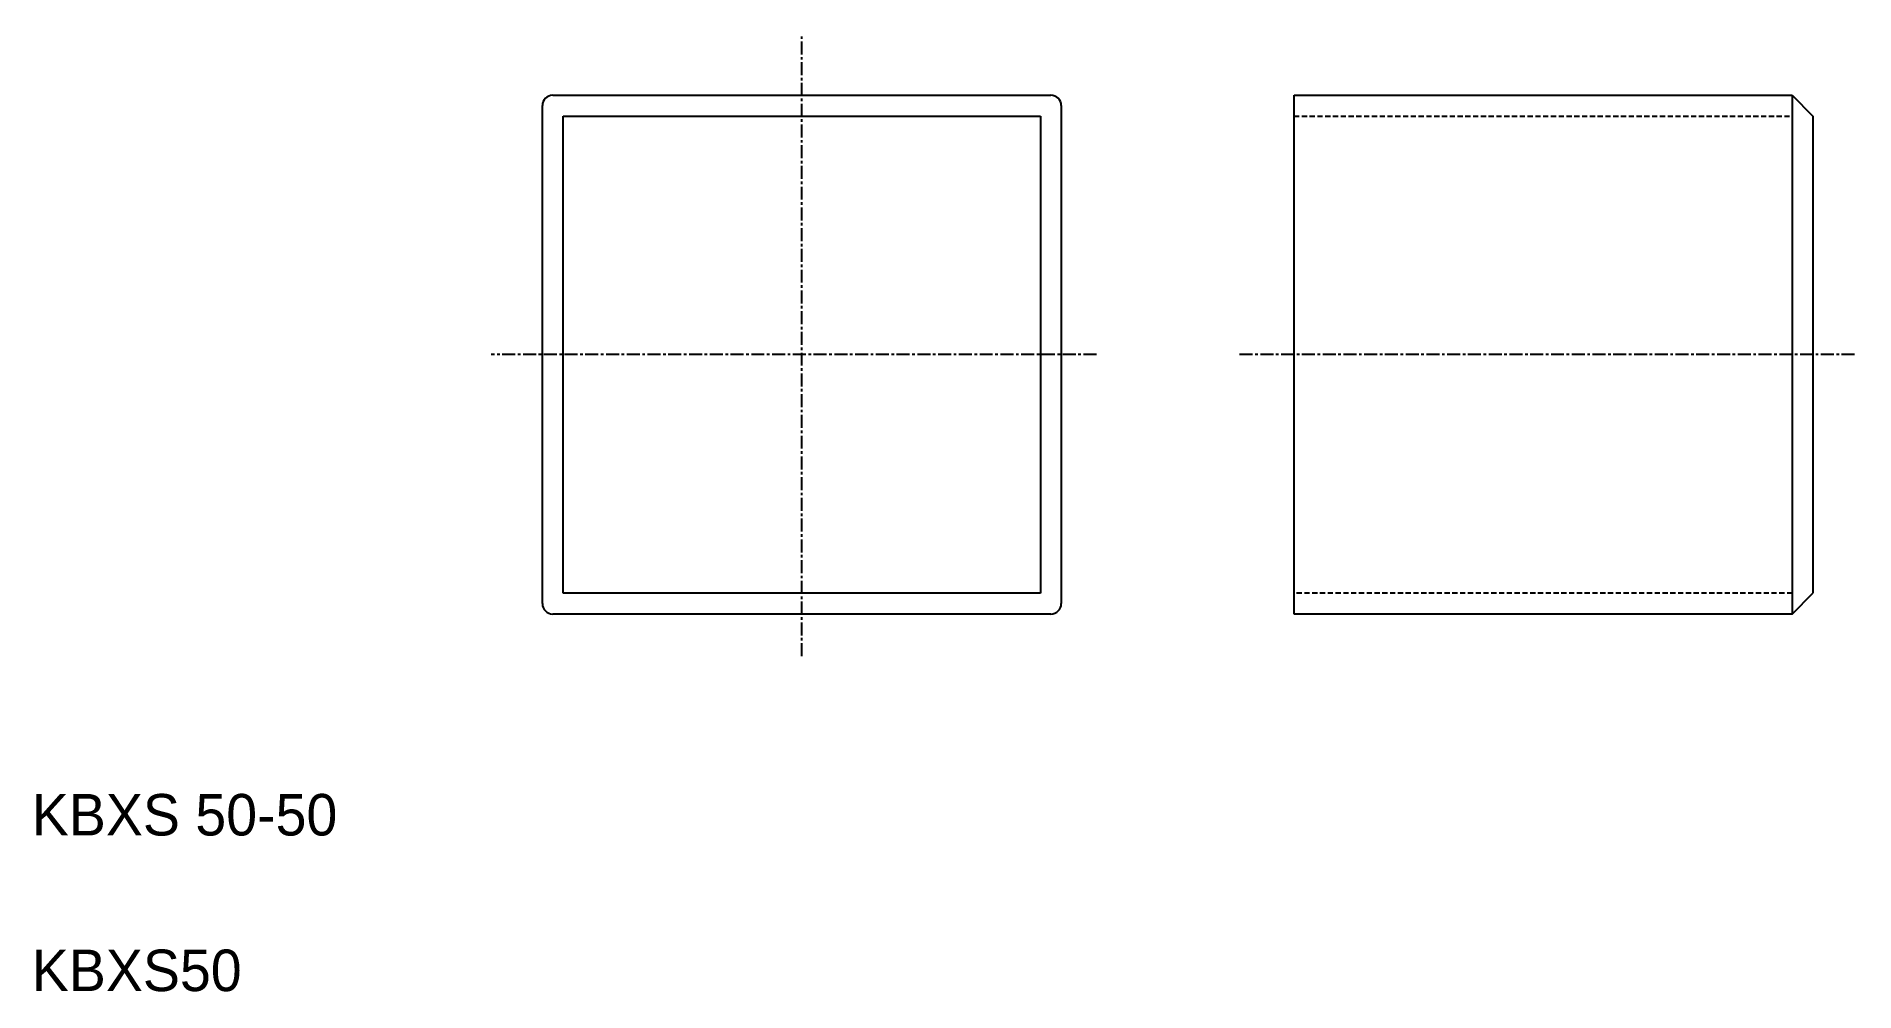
# Model space of a CAD drawing. Extents: x 14 to 189, y 16 to 108.
import ezdxf

# ---------------------------------------------------------------- set-up
doc = ezdxf.new("R2010")
doc.units = 0
doc.linetypes.add('CENTER', pattern=[2, 1.25, -0.25, 0.25, -0.25])
doc.linetypes.add('DASHED', pattern=[0.75, 0.5, -0.25])
doc.layers.get('0').update_dxf_attribs({"linetype": 'CONTINUOUS'})
doc.layers.add('CENTER', color=1, linetype='CENTER')

msp = doc.modelspace()

# ---------------------------------------------------------------- linework, layer by layer
at = {"color": 7, "linetype": 'CONTINUOUS'}
for p, q in [((63.7, 102.43), (111.7, 102.43)), ((135.13, 102.43), (183.13, 102.43)), ((135.13, 52.43), (135.13, 102.43)), ((183.13, 102.43), (183.13, 52.43)), ((183.13, 102.43), (185.13, 100.43)), ((62.7, 53.43), (62.7, 101.43)), ((64.7, 100.43), (110.7, 100.43)), ((64.7, 54.43), (64.7, 100.43)), ((110.7, 100.43), (110.7, 54.43)), ((112.7, 101.43), (112.7, 53.43)), ((185.13, 100.43), (185.13, 54.43)), ((110.7, 54.43), (64.7, 54.43)), ((183.13, 52.43), (185.13, 54.43)), ((111.7, 52.43), (63.7, 52.43)), ((183.13, 52.43), (135.13, 52.43))]:
    msp.add_line(p, q, dxfattribs=at)
at = {"color": 3, "linetype": 'DASHED'}
for p, q in [((135.13, 100.43), (183.13, 100.43)), ((183.13, 54.43), (135.13, 54.43))]:
    msp.add_line(p, q, dxfattribs=at)
at = {"color": 7, "linetype": 'CONTINUOUS'}
for centre, start, end in [((63.7, 101.43), 90, 180), ((111.7, 101.43), 0, 90), ((63.7, 53.43), 180, 270), ((111.7, 53.43), 270, 0)]:
    msp.add_arc(centre, 1, start, end, dxfattribs=at)
at = {"layer": 'CENTER', "color": 1, "linetype": 'CENTER'}
for p, q in [((87.7, 48.37), (87.7, 108.11)), ((116.09, 77.43), (57.77, 77.43)), ((189.14, 77.43), (129.8, 77.43))]:
    msp.add_line(p, q, dxfattribs=at)

# ---------------------------------------------------------------- texts
at = {"color": 7, "linetype": 'CONTINUOUS'}
for s, p in [('KBXS 50-50', (13.51, 31.08)), ('KBXS50', (13.51, 16.08))]:
    msp.add_text(s, height=4, dxfattribs=at).set_placement(p)

doc.saveas('drawing.dxf')
